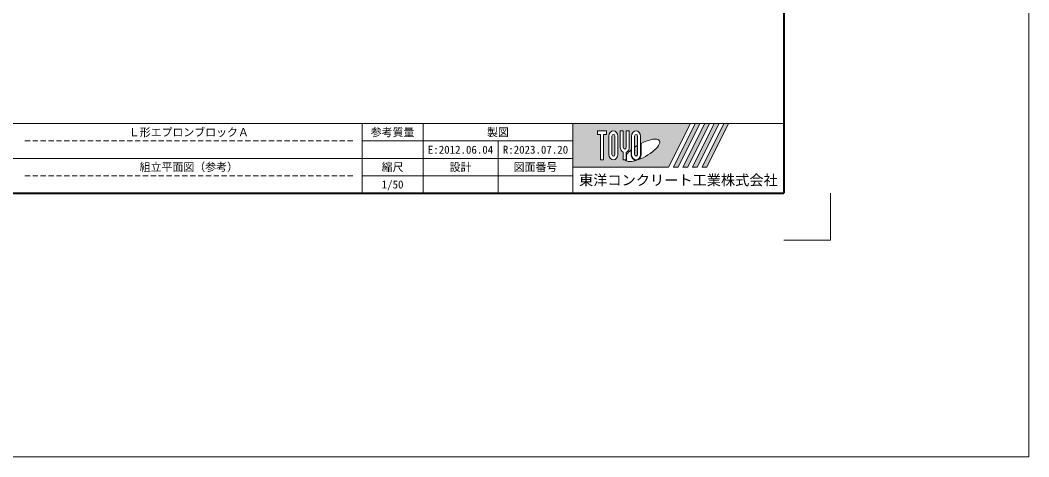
# Model space of a CAD drawing. Units: millimetres at full size; details may follow other scales. Extents: x 15766 to 83153, y 33859 to 66135.
# Drawn here: x 72387 to 83153, y 44557 to 49217 of the extents above; entities that cross this region are included whole.
import ezdxf
from ezdxf.enums import TextEntityAlignment as Align

# ---------------------------------------------------------------- set-up
doc = ezdxf.new("R2010")
doc.units = ezdxf.units.MM
doc.header["$LTSCALE"] = 28
doc.linetypes.add('USER1', pattern=[3, 2, -1])
for name, color, linetype, lineweight in [('0_2', 1, 'Continuous', 13), ('Defpoints_3', 7, 'Continuous', 13), ('図枠', 7, 'Continuous', 5)]:
    doc.layers.add(name, color=color, linetype=linetype, lineweight=lineweight)
doc.styles.add('ＭＳ ゴシック', font='')
doc.styles.get('ＭＳ ゴシック').set_extended_font_data('MS Gothic')

msp = doc.modelspace()

# ---------------------------------------------------------------- hatches: boundary and pattern name
at = {"layer": '図枠'}
h = msp.add_hatch(color=256, dxfattribs=at)
h.paths.add_polyline_path([(78287.46, 48113.23), (78287.46, 47649.17), (79308.4, 47649.17), (79540.43, 48113.23)])
edge = h.paths.add_edge_path(flags=16)
edge.add_ellipse((79028.72, 47827.56), major_axis=(181.82, 101.77), ratio=0.34714734, start_angle=-144.311216, end_angle=72.189903, ccw=False)
edge.add_ellipse((78961.39, 47783.63), major_axis=(0, 61.88), ratio=0.84635417, start_angle=-160.703456, end_angle=-90)
edge.add_line((79013.76, 47783.63), (79013.76, 47901.57))
edge = h.paths.add_edge_path(flags=16)
edge.add_ellipse((78961.39, 47978.77), major_axis=(0, 57.12), ratio=0.84635417, start_angle=-90, end_angle=90, ccw=False)
edge.add_line((79009.73, 47978.77), (79009.73, 47783.63))
edge.add_ellipse((78961.39, 47783.63), major_axis=(0, 57.12), ratio=0.84635417, start_angle=90, end_angle=-90, ccw=False)
edge.add_line((78913.05, 47783.63), (78913.05, 47978.77))
edge = h.paths.add_edge_path(flags=16)
edge.add_line((78977.5, 47978.77), (78977.5, 47783.63))
edge.add_ellipse((78961.39, 47783.63), major_axis=(0, 19.04), ratio=0.84635413, start_angle=90, end_angle=-90, ccw=False)
edge.add_line((78945.27, 47783.63), (78945.27, 47978.77))
edge.add_ellipse((78961.39, 47978.77), major_axis=(0, 19.04), ratio=0.84635413, start_angle=-90, end_angle=90, ccw=False)
edge = h.paths.add_edge_path(flags=16)
edge.add_line((78973.47, 47879.03), (78973.47, 47783.63))
edge.add_ellipse((78961.39, 47783.63), major_axis=(0, 14.28), ratio=0.84635418, start_angle=90, end_angle=-90, ccw=False)
edge.add_line((78949.3, 47783.63), (78949.3, 47863.41))
edge.add_ellipse((79028.72, 47827.56), major_axis=(181.82, 101.77), ratio=0.34714734, start_angle=107.791742, end_angle=126.471319, ccw=False)
edge = h.paths.add_edge_path(flags=16)
edge.add_line((78888.88, 48035.88), (78888.88, 47860.97))
edge.add_ellipse((78840.54, 47860.97), major_axis=(0, 57.12), ratio=0.84635417, start_angle=-163.341167, end_angle=-90, ccw=False)
edge.add_line((78856.65, 47807.12), (78856.65, 47726.51))
edge.add_line((78856.65, 47726.51), (78824.42, 47726.51))
edge.add_line((78824.42, 47726.51), (78824.42, 47807.12))
edge.add_ellipse((78840.54, 47860.97), major_axis=(0, 57.12), ratio=0.84635417, start_angle=90, end_angle=163.341167, ccw=False)
edge.add_line((78792.2, 47860.97), (78792.2, 48035.88))
edge.add_line((78792.2, 48035.88), (78824.42, 48035.88))
edge.add_line((78824.42, 48035.88), (78824.42, 47860.97))
edge.add_ellipse((78840.54, 47860.97), major_axis=(0, 19.04), ratio=0.84635413, start_angle=90, end_angle=-90)
edge.add_line((78856.65, 47860.97), (78856.65, 48035.88))
edge.add_line((78856.65, 48035.88), (78888.88, 48035.88))
edge = h.paths.add_edge_path(flags=16)
edge.add_line((78909.02, 47832.88), (78909.02, 47783.63))
edge.add_ellipse((78961.39, 47783.63), major_axis=(0, 61.88), ratio=0.84635417, start_angle=90, end_angle=-171.54427)
edge.add_ellipse((79028.72, 47827.56), major_axis=(181.82, 101.77), ratio=0.34714734, start_angle=-178.649536, end_angle=-148.292442, ccw=False)
edge.add_line((78849.71, 47721.75), (78860.68, 47721.75))
edge.add_line((78860.68, 47721.75), (78860.68, 47782.08))
edge.add_ellipse((79028.72, 47827.56), major_axis=(181.82, 101.77), ratio=0.34714734, start_angle=148.21912, end_angle=165.908122, ccw=False)
edge = h.paths.add_edge_path(flags=16)
edge.add_ellipse((78719.69, 47978.77), major_axis=(0, 57.12), ratio=0.84635417, start_angle=-90, end_angle=90, ccw=False)
edge.add_line((78768.03, 47978.77), (78768.03, 47783.63))
edge.add_ellipse((78719.69, 47783.63), major_axis=(0, 57.12), ratio=0.84635417, start_angle=90, end_angle=-90, ccw=False)
edge.add_line((78671.35, 47783.63), (78671.35, 47978.77))
edge = h.paths.add_edge_path(flags=16)
edge.add_line((78735.8, 47978.77), (78735.8, 47783.63))
edge.add_ellipse((78719.69, 47783.63), major_axis=(0, 19.04), ratio=0.84635413, start_angle=90, end_angle=-90, ccw=False)
edge.add_line((78703.58, 47783.63), (78703.58, 47978.77))
edge.add_ellipse((78719.69, 47978.77), major_axis=(0, 19.04), ratio=0.84635413, start_angle=-90, end_angle=90, ccw=False)
h.paths.add_polyline_path([(78647.18, 48035.88), (78647.18, 47997.81), (78614.95, 47997.81), (78614.95, 47726.51), (78582.73, 47726.51), (78582.73, 47997.81), (78550.5, 47997.81), (78550.5, 48035.88)], flags=16)
for points in [[(79359.44, 47649.17), (79410.49, 47649.17), (79642.52, 48113.23), (79591.47, 48113.23)], [(79744.61, 48113.23), (79693.57, 48113.23), (79461.54, 47649.17), (79512.58, 47649.17)], [(79846.71, 48113.23), (79795.66, 48113.23), (79563.63, 47649.17), (79614.68, 47649.17)], [(79948.8, 48113.23), (79897.76, 48113.23), (79665.72, 47649.17), (79716.77, 47649.17)]]:
    msp.add_hatch(color=256, dxfattribs=at).paths.add_polyline_path(points)

# ---------------------------------------------------------------- linework, layer by layer
at = {"layer": '0_2'}
for p in [(83153.02, 66135.04), (68421.9, 44557.45)]:
    msp.add_line(p, (83153.02, 44557.45), dxfattribs=at)
at = {"layer": 'Defpoints_3'}
for p in [(81037.46, 47370.73), (80537.46, 46870.73)]:
    msp.add_line(p, (81037.46, 46870.73), dxfattribs=at)
at = {"layer": '図枠', "lineweight": 40}
for p in [(80537.46, 61220.73), (71537.46, 47370.73)]:
    msp.add_line(p, (80537.46, 47370.73), dxfattribs=at)
at = {"layer": '図枠', "lineweight": 13}
for p, q in [((80537.46, 48113.23), (71537.46, 48113.23)), ((76037.46, 47370.73), (76037.46, 48113.23)), ((76687.46, 47370.73), (76687.46, 48113.23)), ((78287.46, 47370.73), (78287.46, 48113.23)), ((78287.46, 47927.6), (76037.46, 47927.6)), ((77487.46, 47370.73), (77487.46, 47927.6)), ((78287.46, 47741.98), (71537.46, 47741.98)), ((78287.46, 47556.35), (76037.46, 47556.35))]:
    msp.add_line(p, q, dxfattribs=at)
at = {"layer": '図枠'}
for p, q in [((78287.46, 48113.23), (79540.43, 48113.23)), ((78550.5, 48035.88), (78550.5, 47997.81)), ((78550.5, 48035.88), (78647.18, 48035.88)), ((78647.18, 48035.88), (78647.18, 47997.81)), ((78792.2, 48035.88), (78824.42, 48035.88)), ((78792.2, 47860.97), (78792.2, 48035.88)), ((78824.42, 48035.88), (78824.42, 47860.97)), ((78856.65, 48035.88), (78888.88, 48035.88)), ((78856.65, 47860.97), (78856.65, 48035.88)), ((78888.88, 48035.88), (78888.88, 47860.97)), ((79540.43, 48113.23), (79308.4, 47649.17)), ((79591.47, 48113.23), (79359.44, 47649.17)), ((79642.52, 48113.23), (79410.49, 47649.17)), ((79693.57, 48113.23), (79461.54, 47649.17)), ((79744.61, 48113.23), (79512.58, 47649.17)), ((79795.66, 48113.23), (79563.63, 47649.17)), ((79591.47, 48113.23), (79642.52, 48113.23)), ((79846.71, 48113.23), (79614.68, 47649.17)), ((79897.76, 48113.23), (79665.72, 47649.17)), ((79693.57, 48113.23), (79744.61, 48113.23)), ((79948.8, 48113.23), (79716.77, 47649.17)), ((79795.66, 48113.23), (79846.71, 48113.23)), ((79897.76, 48113.23), (79948.8, 48113.23)), ((78582.73, 47997.81), (78550.5, 47997.81)), ((78582.73, 47997.81), (78582.73, 47726.51)), ((78614.95, 47997.81), (78614.95, 47726.51)), ((78647.18, 47997.81), (78614.95, 47997.81)), ((78671.35, 47978.77), (78671.35, 47783.63)), ((78703.58, 47783.63), (78703.58, 47978.77)), ((78735.8, 47978.77), (78735.8, 47783.63)), ((78768.03, 47783.63), (78768.03, 47978.77)), ((78913.05, 47978.77), (78913.05, 47783.63)), ((78945.27, 47783.63), (78945.27, 47978.77)), ((78977.5, 47978.77), (78977.5, 47783.63)), ((79009.73, 47783.63), (79009.73, 47978.77)), ((78824.42, 47807.12), (78824.42, 47726.51)), ((78856.65, 47807.12), (78856.65, 47726.51)), ((78909.02, 47832.88), (78909.02, 47783.63)), ((78949.3, 47783.63), (78949.3, 47863.41)), ((78973.47, 47879.03), (78973.47, 47783.63)), ((79013.76, 47783.63), (79013.76, 47901.57)), ((78614.95, 47726.51), (78582.73, 47726.51)), ((78856.65, 47726.51), (78824.42, 47726.51)), ((78849.71, 47721.75), (78860.68, 47721.75)), ((78860.68, 47782.08), (78860.68, 47721.75)), ((78287.46, 47649.17), (79308.4, 47649.17)), ((79359.44, 47649.17), (79410.49, 47649.17)), ((79461.54, 47649.17), (79512.58, 47649.17)), ((79563.63, 47649.17), (79614.68, 47649.17)), ((79665.72, 47649.17), (79716.77, 47649.17))]:
    msp.add_line(p, q, dxfattribs=at)
at = {"layer": '図枠', "linetype": 'USER1', "lineweight": 9}
for p, q in [((75937.46, 47927.6), (72437.46, 47927.6)), ((75937.46, 47556.35), (72437.46, 47556.35))]:
    msp.add_line(p, q, dxfattribs=at)
at = {"layer": '図枠'}
for centre, major_axis, ratio, start_param, end_param in [((78719.69, 47978.77), (0, 57.12), 0.846354, 4.71238898, 7.85398163), ((78961.39, 47978.77), (0, 57.12), 0.846354, 4.71238898, 7.85398163), ((78719.69, 47978.77), (0, 19.04), 0.846354, 4.71238898, 7.85398163), ((78961.39, 47978.77), (0, 19.04), 0.846354, 4.71238898, 7.85398163), ((79028.72, 47827.56), (181.82, 101.77), 0.347147, 4.26218533, 7.74291628), ((78840.54, 47860.97), (0, 57.12), 0.846354, 1.57079633, 2.80175574), ((78840.54, 47860.97), (0, 19.04), 0.846354, 1.57079633, 4.71238898), ((78840.54, 47860.97), (0, 57.12), 0.846354, 3.48142956, 4.71238898), ((79028.72, 47827.56), (181.82, 101.77), 0.347147, 2.08151966, 2.51551261), ((79028.72, 47827.56), (181.82, 101.77), 0.347147, 1.68174051, 1.82198332), ((78719.69, 47783.63), (0, 57.12), 0.846354, 1.57079633, 4.71238898), ((78719.69, 47783.63), (0, 19.04), 0.846354, 1.57079633, 4.71238898), ((79028.72, 47827.56), (181.82, 101.77), 0.347147, 3.20939751, 4.20044506), ((78961.39, 47783.63), (0, 61.88), 0.846354, 1.57079633, 3.31546787), ((78961.39, 47783.63), (0, 57.12), 0.846354, 1.57079633, 4.71238898), ((78961.39, 47783.63), (0, 19.04), 0.846354, 1.57079633, 4.71238898), ((78961.39, 47783.63), (0, 14.28), 0.846354, 1.57079633, 4.71238898), ((78961.39, 47783.63), (0, 61.88), 0.846354, 3.5338438, 4.71238898)]:
    msp.add_ellipse(centre, major_axis=major_axis, ratio=ratio, start_param=start_param, end_param=end_param, dxfattribs=at)

# ---------------------------------------------------------------- texts
at = {"layer": '図枠', "style": 'ＭＳ ゴシック'}
for s, height, p in [('Ｌ形エプロンブロックＡ', 85.45, (74187.46, 48020.42)), ('参考質量', 85.45, (76362.46, 48020.42)), ('製図', 85.45, (77487.46, 48020.42)), ('E:2012.06.04', 85.45, (77087.46, 47834.79)), ('R:2023.07.20', 85.45, (77887.46, 47834.79)), ('組立平面図（参考）', 85.45, (74187.46, 47649.17)), ('縮尺', 85.45, (76362.46, 47649.17)), ('設計', 85.45, (77087.46, 47649.17)), ('図面番号', 85.45, (77887.46, 47649.17)), ('1/50', 85.45, (76362.46, 47463.54)), ('東洋コンクリート工業株式会社', 111.1, (79412.46, 47509.95))]:
    msp.add_text(s, height=height, dxfattribs=at).set_placement(p, align=Align.MIDDLE_CENTER)

doc.saveas('drawing.dxf')
